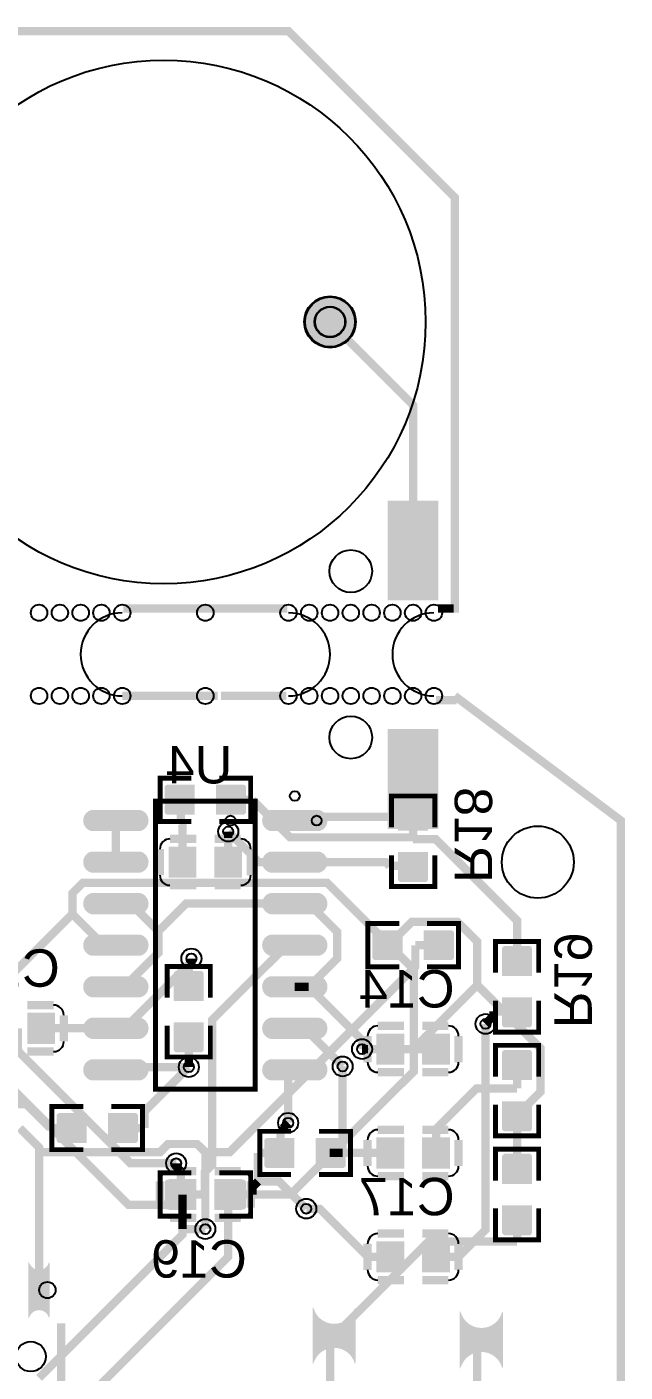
# Model space of a CAD drawing. Header units: millimetres. Extents: x 12.6 to 58.5, y -43.3 to 38.2.
# Drawn here: x 40.27 to 58.55, y -2.89 to 38.23 of the extents above; entities that cross this region are included whole.
import ezdxf

# ---------------------------------------------------------------- set-up
doc = ezdxf.new("R2010")
doc.units = ezdxf.units.MM
for name, color, linetype, true_color in [('BoardOutLine', 7, 'Continuous', 0xff00ff), ('BottomLayer', 7, 'Continuous', 0x0000ff), ('BottomPasteMaskLayer', 7, 'Continuous', 0x800000), ('BottomSilkLayer', 7, 'Continuous', 0x66cc33), ('BottomSolderMaskLayer', 7, 'Continuous', 0xaa00ff), ('Document', 7, 'Continuous', 0xffffff), ('Hole', 7, 'Continuous', 0x222222), ('Multi-Layer', 7, 'Continuous', 0xc0c0c0), ('TopLayer', 7, 'Continuous', 0xff0000), ('TopPasteMaskLayer', 7, 'Continuous', 0x808080), ('TopSilkLayer', 7, 'Continuous', 0xffcc00), ('TopSolderMaskLayer', 7, 'Continuous', 0x800080)]:
    doc.layers.add(name, color=color, linetype=linetype, true_color=true_color)
doc.styles.get("Standard").update_dxf_attribs({"font": 'arial.ttf'})

msp = doc.modelspace()

# ---------------------------------------------------------------- hatches: boundary and pattern name
at = {"layer": 'BottomLayer'}
for points in [[(51.638, 13.685), (52.502, 13.685), (52.502, 14.492), (51.638, 14.492)], [(42.3, 13.673, -0.785398), (42.3, 14.268), (43.673, 14.268, -0.785398), (43.673, 13.673)], [(47.768, 13.673, -0.785398), (47.768, 14.268), (49.14, 14.268, -0.785398), (49.14, 13.673)], [(42.3, 12.403, -0.785398), (42.3, 12.998), (43.673, 12.998, -0.785398), (43.673, 12.403)], [(47.768, 12.403, -0.785398), (47.768, 12.998), (49.14, 12.998, -0.785398), (49.14, 12.403)], [(51.638, 12.985), (52.502, 12.985), (52.502, 12.179), (51.638, 12.179)], [(42.3, 11.133, -0.785398), (42.3, 11.728), (43.673, 11.728, -0.785398), (43.673, 11.133)], [(47.768, 11.133, -0.785398), (47.768, 11.728), (49.14, 11.728, -0.785398), (49.14, 11.133)], [(42.3, 9.863, -0.785398), (42.3, 10.458), (43.673, 10.458, -0.785398), (43.673, 9.863)], [(47.768, 9.863, -0.785398), (47.768, 10.458), (49.14, 10.458, -0.785398), (49.14, 9.863)], [(54.813, 9.24), (55.677, 9.24), (55.677, 10.047), (54.813, 10.047)], [(42.3, 8.593, -0.785398), (42.3, 9.188), (43.673, 9.188, -0.785398), (43.673, 8.593)], [(47.768, 8.593, -0.785398), (47.768, 9.188), (49.14, 9.188, -0.785398), (49.14, 8.593)], [(54.813, 8.54), (55.677, 8.54), (55.677, 7.734), (54.813, 7.734)], [(41.105, 8.07), (40.305, 8.07), (40.305, 7.17), (41.105, 7.17)], [(42.3, 7.323, -0.785398), (42.3, 7.918), (43.673, 7.918, -0.785398), (43.673, 7.323)], [(47.768, 7.323, -0.785398), (47.768, 7.918), (49.14, 7.918, -0.785398), (49.14, 7.323)], [(51.77, 7.435), (50.97, 7.435), (50.97, 6.535), (51.77, 6.535)], [(53.17, 7.435), (52.37, 7.435), (52.37, 6.535), (53.17, 6.535)], [(42.3, 6.053, -0.785398), (42.3, 6.648), (43.673, 6.648, -0.785398), (43.673, 6.053)], [(47.768, 6.053, -0.785398), (47.768, 6.648), (49.14, 6.648, -0.785398), (49.14, 6.053)], [(45.42, 2.99), (44.62, 2.99), (44.62, 2.09), (45.42, 2.09)], [(46.82, 2.99), (46.02, 2.99), (46.02, 2.09), (46.82, 2.09)], [(51.77, 1.085), (50.97, 1.085), (50.97, 0.185), (51.77, 0.185)], [(53.17, 1.085), (52.37, 1.085), (52.37, 0.185), (53.17, 0.185)]]:
    msp.add_hatch(color=256, dxfattribs=at).paths.add_polyline_path(points)
at = {"layer": 'BottomPasteMaskLayer'}
for points in [[(52.52, 14.53), (52.52, 13.73), (52.47, 13.68), (52.242, 13.68), (52.242, 14.05), (51.912, 14.05), (51.912, 13.68), (51.67, 13.68), (51.62, 13.73), (51.62, 14.53), (51.67, 14.58), (52.47, 14.58)], [(42.3, 13.673, -0.785398), (42.3, 14.268), (43.673, 14.268, -0.785398), (43.673, 13.673)], [(47.768, 13.673, -0.785398), (47.768, 14.268), (49.14, 14.268, -0.785398), (49.14, 13.673)], [(42.3, 12.403, -0.785398), (42.3, 12.998), (43.673, 12.998, -0.785398), (43.673, 12.403)], [(47.768, 12.403, -0.785398), (47.768, 12.998), (49.14, 12.998, -0.785398), (49.14, 12.403)], [(51.62, 12.14), (51.62, 12.94), (51.67, 12.99), (51.898, 12.99), (51.898, 12.62), (52.228, 12.62), (52.228, 12.99), (52.47, 12.99), (52.52, 12.94), (52.52, 12.14), (52.47, 12.09), (51.67, 12.09)], [(42.3, 11.133, -0.785398), (42.3, 11.728), (43.673, 11.728, -0.785398), (43.673, 11.133)], [(47.768, 11.133, -0.785398), (47.768, 11.728), (49.14, 11.728, -0.785398), (49.14, 11.133)], [(42.3, 9.863, -0.785398), (42.3, 10.458), (43.673, 10.458, -0.785398), (43.673, 9.863)], [(47.768, 9.863, -0.785398), (47.768, 10.458), (49.14, 10.458, -0.785398), (49.14, 9.863)], [(55.695, 10.085), (55.695, 9.285), (55.645, 9.235), (55.417, 9.235), (55.417, 9.605), (55.087, 9.605), (55.087, 9.235), (54.845, 9.235), (54.795, 9.285), (54.795, 10.085), (54.845, 10.135), (55.645, 10.135)], [(42.3, 8.593, -0.785398), (42.3, 9.188), (43.673, 9.188, -0.785398), (43.673, 8.593)], [(47.768, 8.593, -0.785398), (47.768, 9.188), (49.14, 9.188, -0.785398), (49.14, 8.593)], [(54.795, 7.695), (54.795, 8.495), (54.845, 8.545), (55.073, 8.545), (55.073, 8.175), (55.403, 8.175), (55.403, 8.545), (55.645, 8.545), (55.695, 8.495), (55.695, 7.695), (55.645, 7.645), (54.845, 7.645)], [(41.105, 8.07), (40.305, 8.07), (40.305, 7.17), (41.105, 7.17)], [(42.3, 7.323, -0.785398), (42.3, 7.918), (43.673, 7.918, -0.785398), (43.673, 7.323)], [(47.768, 7.323, -0.785398), (47.768, 7.918), (49.14, 7.918, -0.785398), (49.14, 7.323)], [(51.77, 7.435), (50.97, 7.435), (50.97, 6.535), (51.77, 6.535)], [(53.17, 7.435), (52.37, 7.435), (52.37, 6.535), (53.17, 6.535)], [(42.3, 6.053, -0.785398), (42.3, 6.648), (43.673, 6.648, -0.785398), (43.673, 6.053)], [(47.768, 6.053, -0.785398), (47.768, 6.648), (49.14, 6.648, -0.785398), (49.14, 6.053)], [(45.42, 2.99), (44.62, 2.99), (44.62, 2.09), (45.42, 2.09)], [(46.82, 2.99), (46.02, 2.99), (46.02, 2.09), (46.82, 2.09)], [(51.77, 1.085), (50.97, 1.085), (50.97, 0.185), (51.77, 0.185)], [(53.17, 1.085), (52.37, 1.085), (52.37, 0.185), (53.17, 0.185)]]:
    msp.add_hatch(color=256, dxfattribs=at).paths.add_polyline_path(points)
at = {"layer": 'BottomSolderMaskLayer'}
for points in [[(48.743, 29.21, 1), (50.318, 29.21, 1)], [(51.611, 13.661), (52.529, 13.661), (52.529, 14.515), (51.611, 14.515)], [(42.241, 13.647, -0.785398), (42.241, 14.293), (43.731, 14.293, -0.785398), (43.731, 13.647)], [(47.709, 13.647, -0.785398), (47.709, 14.293), (49.199, 14.293, -0.785398), (49.199, 13.647)], [(42.241, 12.377, -0.785398), (42.241, 13.023), (43.731, 13.023, -0.785398), (43.731, 12.377)], [(47.709, 12.377, -0.785398), (47.709, 13.023), (49.199, 13.023, -0.785398), (49.199, 12.377)], [(51.611, 13.009), (52.529, 13.009), (52.529, 12.155), (51.611, 12.155)], [(42.241, 11.107, -0.785398), (42.241, 11.753), (43.731, 11.753, -0.785398), (43.731, 11.107)], [(47.709, 11.107, -0.785398), (47.709, 11.753), (49.199, 11.753, -0.785398), (49.199, 11.107)], [(42.241, 9.837, -0.785398), (42.241, 10.483), (43.731, 10.483, -0.785398), (43.731, 9.837)], [(47.709, 9.837, -0.785398), (47.709, 10.483), (49.199, 10.483, -0.785398), (49.199, 9.837)], [(54.786, 9.216), (55.704, 9.216), (55.704, 10.07), (54.786, 10.07)], [(42.241, 8.567, -0.785398), (42.241, 9.213), (43.731, 9.213, -0.785398), (43.731, 8.567)], [(47.709, 8.567, -0.785398), (47.709, 9.213), (49.199, 9.213, -0.785398), (49.199, 8.567)], [(54.786, 8.564), (55.704, 8.564), (55.704, 7.71), (54.786, 7.71)], [(41.13, 8.095), (40.28, 8.095), (40.28, 7.145), (41.13, 7.145)], [(42.241, 7.297, -0.785398), (42.241, 7.943), (43.731, 7.943, -0.785398), (43.731, 7.297)], [(47.709, 7.297, -0.785398), (47.709, 7.943), (49.199, 7.943, -0.785398), (49.199, 7.297)], [(51.796, 7.46), (50.945, 7.46), (50.945, 6.51), (51.796, 6.51)], [(53.196, 7.46), (52.345, 7.46), (52.345, 6.51), (53.196, 6.51)], [(42.241, 6.027, -0.785398), (42.241, 6.673), (43.731, 6.673, -0.785398), (43.731, 6.027)], [(47.709, 6.027, -0.785398), (47.709, 6.673), (49.199, 6.673, -0.785398), (49.199, 6.027)], [(45.445, 3.015), (44.595, 3.015), (44.595, 2.065), (45.445, 2.065)], [(46.845, 3.015), (45.995, 3.015), (45.995, 2.065), (46.845, 2.065)], [(51.796, 1.11), (50.945, 1.11), (50.945, 0.16), (51.796, 0.16)], [(53.196, 1.11), (52.345, 1.11), (52.345, 0.16), (53.196, 0.16)]]:
    msp.add_hatch(color=256, dxfattribs=at).paths.add_polyline_path(points)
at = {"layer": 'Multi-Layer'}
msp.add_hatch(color=256, dxfattribs=at).paths.add_polyline_path([(48.768, 29.21, 1), (50.292, 29.21, 1)])
at = {"layer": 'TopLayer'}
for points in [[(51.32, 23.725), (52.82, 23.725), (52.82, 20.725), (51.32, 20.725)], [(51.32, 16.74), (52.82, 16.74), (52.82, 13.74), (51.32, 13.74)], [(45.37, 15.037), (45.37, 14.173), (44.564, 14.173), (44.564, 15.037)], [(46.07, 15.037), (46.07, 14.173), (46.877, 14.173), (46.877, 15.037)], [(44.62, 13.15), (45.42, 13.15), (45.42, 12.25), (44.62, 12.25)], [(46.02, 13.15), (46.82, 13.15), (46.82, 12.25), (46.02, 12.25)], [(51.72, 10.592), (51.72, 9.728), (50.914, 9.728), (50.914, 10.592)], [(52.42, 10.592), (52.42, 9.728), (53.227, 9.728), (53.227, 10.592)], [(45.644, 8.478), (44.78, 8.478), (44.78, 9.285), (45.644, 9.285)], [(45.644, 7.778), (44.78, 7.778), (44.78, 6.972), (45.644, 6.972)], [(55.677, 6.065), (54.813, 6.065), (54.813, 6.872), (55.677, 6.872)], [(55.677, 5.365), (54.813, 5.365), (54.813, 4.559), (55.677, 4.559)], [(42.068, 4.14), (42.068, 5.004), (41.262, 5.004), (41.262, 4.14)], [(42.768, 4.14), (42.768, 5.004), (43.575, 5.004), (43.575, 4.14)], [(48.418, 4.242), (48.418, 3.378), (47.612, 3.378), (47.612, 4.242)], [(49.118, 4.242), (49.118, 3.378), (49.925, 3.378), (49.925, 4.242)], [(50.97, 4.26), (51.77, 4.26), (51.77, 3.36), (50.97, 3.36)], [(52.37, 4.26), (53.17, 4.26), (53.17, 3.36), (52.37, 3.36)], [(55.677, 2.89), (54.813, 2.89), (54.813, 3.696), (55.677, 3.696)], [(45.37, 2.108), (45.37, 2.972), (44.564, 2.972), (44.564, 2.108)], [(46.07, 2.108), (46.07, 2.972), (46.877, 2.972), (46.877, 2.108)], [(55.677, 2.19), (54.813, 2.19), (54.813, 1.384), (55.677, 1.384)], [(40.94, 0.47, -0.785398), (40.34, 0.47), (40.34, -1.23, -0.785398), (40.94, -1.23)], [(50.292, -0.913, -0.785398), (49.022, -0.913), (49.022, -2.643, -0.785398), (50.292, -2.643)], [(54.792, -1.04, -0.785398), (53.522, -1.04), (53.522, -2.77, -0.785398), (54.792, -2.77)]]:
    msp.add_hatch(color=256, dxfattribs=at).paths.add_polyline_path(points)
at = {"layer": 'TopPasteMaskLayer'}
for points in [[(51.32, 23.725), (52.82, 23.725), (52.82, 20.725), (51.32, 20.725)], [(51.32, 16.74), (52.82, 16.74), (52.82, 13.74), (51.32, 13.74)], [(44.525, 14.155), (45.325, 14.155), (45.375, 14.205), (45.375, 14.433), (45.005, 14.433), (45.005, 14.763), (45.375, 14.763), (45.375, 15.005), (45.325, 15.055), (44.525, 15.055), (44.475, 15.005), (44.475, 14.205)], [(46.915, 15.055), (46.115, 15.055), (46.065, 15.005), (46.065, 14.777), (46.435, 14.777), (46.435, 14.447), (46.065, 14.447), (46.065, 14.205), (46.115, 14.155), (46.915, 14.155), (46.965, 14.205), (46.965, 15.005)], [(44.62, 13.15), (45.42, 13.15), (45.42, 12.25), (44.62, 12.25)], [(46.02, 13.15), (46.82, 13.15), (46.82, 12.25), (46.02, 12.25)], [(50.875, 9.71), (51.675, 9.71), (51.725, 9.76), (51.725, 9.988), (51.355, 9.988), (51.355, 10.318), (51.725, 10.318), (51.725, 10.56), (51.675, 10.61), (50.875, 10.61), (50.825, 10.56), (50.825, 9.76)], [(53.265, 10.61), (52.465, 10.61), (52.415, 10.56), (52.415, 10.332), (52.785, 10.332), (52.785, 10.002), (52.415, 10.002), (52.415, 9.76), (52.465, 9.71), (53.265, 9.71), (53.315, 9.76), (53.315, 10.56)], [(44.762, 9.323), (44.762, 8.523), (44.812, 8.473), (45.04, 8.473), (45.04, 8.843), (45.37, 8.843), (45.37, 8.473), (45.612, 8.473), (45.662, 8.523), (45.662, 9.323), (45.612, 9.373), (44.812, 9.373)], [(45.662, 6.933), (45.662, 7.733), (45.612, 7.783), (45.384, 7.783), (45.384, 7.413), (45.054, 7.413), (45.054, 7.783), (44.812, 7.783), (44.762, 7.733), (44.762, 6.933), (44.812, 6.883), (45.612, 6.883)], [(54.795, 6.91), (54.795, 6.11), (54.845, 6.06), (55.073, 6.06), (55.073, 6.43), (55.403, 6.43), (55.403, 6.06), (55.645, 6.06), (55.695, 6.11), (55.695, 6.91), (55.645, 6.96), (54.845, 6.96)], [(55.695, 4.52), (55.695, 5.32), (55.645, 5.37), (55.417, 5.37), (55.417, 5), (55.087, 5), (55.087, 5.37), (54.845, 5.37), (54.795, 5.32), (54.795, 4.52), (54.845, 4.47), (55.645, 4.47)], [(41.223, 4.122), (42.023, 4.122), (42.073, 4.172), (42.073, 4.4), (41.703, 4.4), (41.703, 4.73), (42.073, 4.73), (42.073, 4.972), (42.023, 5.022), (41.223, 5.022), (41.173, 4.972), (41.173, 4.172)], [(43.613, 5.022), (42.813, 5.022), (42.763, 4.972), (42.763, 4.744), (43.133, 4.744), (43.133, 4.414), (42.763, 4.414), (42.763, 4.172), (42.813, 4.122), (43.613, 4.122), (43.663, 4.172), (43.663, 4.972)], [(47.573, 3.36), (48.373, 3.36), (48.423, 3.41), (48.423, 3.638), (48.053, 3.638), (48.053, 3.968), (48.423, 3.968), (48.423, 4.21), (48.373, 4.26), (47.573, 4.26), (47.523, 4.21), (47.523, 3.41)], [(49.963, 4.26), (49.163, 4.26), (49.113, 4.21), (49.113, 3.982), (49.483, 3.982), (49.483, 3.652), (49.113, 3.652), (49.113, 3.41), (49.163, 3.36), (49.963, 3.36), (50.013, 3.41), (50.013, 4.21)], [(50.97, 4.26), (51.77, 4.26), (51.77, 3.36), (50.97, 3.36)], [(52.37, 4.26), (53.17, 4.26), (53.17, 3.36), (52.37, 3.36)], [(54.795, 3.735), (54.795, 2.935), (54.845, 2.885), (55.073, 2.885), (55.073, 3.255), (55.403, 3.255), (55.403, 2.885), (55.645, 2.885), (55.695, 2.935), (55.695, 3.735), (55.645, 3.785), (54.845, 3.785)], [(44.525, 2.09), (45.325, 2.09), (45.375, 2.14), (45.375, 2.368), (45.005, 2.368), (45.005, 2.698), (45.375, 2.698), (45.375, 2.94), (45.325, 2.99), (44.525, 2.99), (44.475, 2.94), (44.475, 2.14)], [(46.915, 2.99), (46.115, 2.99), (46.065, 2.94), (46.065, 2.712), (46.435, 2.712), (46.435, 2.382), (46.065, 2.382), (46.065, 2.14), (46.115, 2.09), (46.915, 2.09), (46.965, 2.14), (46.965, 2.94)], [(55.695, 1.345), (55.695, 2.145), (55.645, 2.195), (55.417, 2.195), (55.417, 1.825), (55.087, 1.825), (55.087, 2.195), (54.845, 2.195), (54.795, 2.145), (54.795, 1.345), (54.845, 1.295), (55.645, 1.295)], [(40.94, 0.47, -0.785398), (40.34, 0.47), (40.34, -1.23, -0.785398), (40.94, -1.23)], [(50.292, -0.913, -0.785398), (49.022, -0.913), (49.022, -2.643, -0.785398), (50.292, -2.643)], [(54.792, -1.04, -0.785398), (53.522, -1.04), (53.522, -2.77, -0.785398), (54.792, -2.77)]]:
    msp.add_hatch(color=256, dxfattribs=at).paths.add_polyline_path(points)
at = {"layer": 'TopSolderMaskLayer'}
for points in [[(48.743, 29.21, 1), (50.318, 29.21, 1)], [(51.295, 23.75), (52.845, 23.75), (52.845, 20.7), (51.295, 20.7)], [(51.295, 16.765), (52.845, 16.765), (52.845, 13.715), (51.295, 13.715)], [(45.395, 15.062), (45.395, 14.148), (44.538, 14.148), (44.538, 15.062)], [(46.045, 15.062), (46.045, 14.148), (46.902, 14.148), (46.902, 15.062)], [(44.595, 13.175), (45.445, 13.175), (45.445, 12.225), (44.595, 12.225)], [(45.995, 13.175), (46.845, 13.175), (46.845, 12.225), (45.995, 12.225)], [(51.745, 10.617), (51.745, 9.703), (50.888, 9.703), (50.888, 10.617)], [(52.395, 10.617), (52.395, 9.703), (53.252, 9.703), (53.252, 10.617)], [(45.671, 8.454), (44.753, 8.454), (44.753, 9.308), (45.671, 9.308)], [(45.671, 7.802), (44.753, 7.802), (44.753, 6.948), (45.671, 6.948)], [(55.704, 6.041), (54.786, 6.041), (54.786, 6.895), (55.704, 6.895)], [(55.704, 5.389), (54.786, 5.389), (54.786, 4.535), (55.704, 4.535)], [(42.093, 4.115), (42.093, 5.029), (41.236, 5.029), (41.236, 4.115)], [(42.743, 4.115), (42.743, 5.029), (43.6, 5.029), (43.6, 4.115)], [(48.443, 4.267), (48.443, 3.353), (47.586, 3.353), (47.586, 4.267)], [(49.093, 4.267), (49.093, 3.353), (49.95, 3.353), (49.95, 4.267)], [(50.945, 4.285), (51.796, 4.285), (51.796, 3.335), (50.945, 3.335)], [(52.345, 4.285), (53.196, 4.285), (53.196, 3.335), (52.345, 3.335)], [(55.704, 2.866), (54.786, 2.866), (54.786, 3.72), (55.704, 3.72)], [(45.395, 2.083), (45.395, 2.997), (44.538, 2.997), (44.538, 2.083)], [(46.045, 2.083), (46.045, 2.997), (46.902, 2.997), (46.902, 2.083)], [(55.704, 2.214), (54.786, 2.214), (54.786, 1.36), (55.704, 1.36)], [(40.965, 0.489, -0.785398), (40.315, 0.489), (40.315, -1.249, -0.785398), (40.965, -1.249)], [(50.318, -0.898, -0.785398), (48.997, -0.898), (48.997, -2.658, -0.785398), (50.318, -2.658)], [(54.818, -1.025, -0.785398), (53.497, -1.025), (53.497, -2.785, -0.785398), (54.818, -2.785)]]:
    msp.add_hatch(color=256, dxfattribs=at).paths.add_polyline_path(points)

# ---------------------------------------------------------------- linework, layer by layer
at = {"layer": 'BoardOutLine', "const_width": 0.254}
for points in [[(53.34, 20.32), (53.34, 33.02), (53.34, 33.02), (48.26, 38.1), (22.86, 38.1), (22.86, 38.1), (17.78, 33.02), (17.78, 20.32)], [(43.212, 20.447), (46.228, 20.447)], [(46.228, 20.447), (48.228, 20.447)], [(52.832, 20.447), (53.308, 20.447)], [(53.34, 17.78), (58.42, 13.97), (58.42, 13.97), (58.42, -30.48), (40.64, -43.18), (30.48, -43.18), (12.7, -30.48)], [(43.18, 17.78), (46.101, 17.78)], [(46.196, 17.78), (48.197, 17.78)], [(52.769, 17.653), (53.404, 17.653)]]:
    msp.add_lwpolyline(points, dxfattribs=at)
at = {"layer": 'BoardOutLine'}
for centre, start, end in [((43.18, 19.05), 90, 270), ((48.26, 19.05), 270, 90), ((52.705, 19.05), 90, 270)]:
    msp.add_arc(centre, 1.27, start, end, dxfattribs=at)
at = {"layer": 'BottomLayer', "const_width": 0.254}
for points in [[(42.986, 12.7), (42.986, 13.97)], [(48.454, 13.97), (48.572, 14.088), (52.07, 14.088)], [(52.07, 14.088), (52.07, 13.402)], [(48.454, 12.7), (47.352, 12.7), (46.42, 13.632)], [(55.245, 9.643), (55.245, 10.913), (52.757, 13.402), (52.07, 13.402)], [(48.454, 12.7), (51.236, 12.7), (51.355, 12.582)], [(52.07, 12.582), (51.355, 12.582)], [(41.656, 11.116), (41.656, 11.749), (41.973, 12.065), (49.441, 12.065), (52.087, 9.419), (52.087, 6.985)], [(44.288, 10.585), (43.443, 11.43), (42.986, 11.43)], [(44.288, 10.585), (45.133, 11.43), (48.454, 11.43)], [(48.454, 11.43), (48.886, 11.43), (49.748, 10.568), (49.748, 9.756), (48.882, 8.89)], [(41.656, 11.116), (39.77, 9.23), (33.121, 9.23), (32.889, 9.462)], [(42.986, 10.16), (42.612, 10.16), (41.656, 11.116)], [(42.986, 8.89), (43.247, 8.89), (44.288, 9.931), (44.288, 10.585)], [(45.703, 2.54), (45.703, 3.223), (45.928, 3.448), (45.928, 7.875), (48.213, 10.16), (48.454, 10.16)], [(42.986, 7.62), (43.261, 7.62), (45.293, 9.652), (45.293, 9.753)], [(45.02, 2.225), (43.374, 2.225), (37.049, 8.55), (33.342, 8.55), (33.34, 8.549)], [(48.454, 8.89), (48.882, 8.89)], [(48.882, 8.89), (50.508, 7.264), (50.508, 6.985)], [(54.53, 8.137), (54.53, 8.002), (54.283, 7.755)], [(55.245, 8.137), (54.53, 8.137)], [(54.283, 7.755), (54.283, 1.465), (53.453, 0.635)], [(39.988, 7.62), (39.988, 6.937), (43.431, 3.494), (44.829, 3.494)], [(40.705, 7.62), (42.986, 7.62)], [(49.916, 6.455), (48.751, 7.62), (48.454, 7.62)], [(46.42, 2.54), (48.325, 2.54), (52.087, 6.302), (52.087, 6.985)], [(50.687, 6.985), (50.508, 6.985)], [(51.37, 6.985), (50.687, 6.985)], [(52.77, 6.985), (52.087, 6.985)], [(42.986, 6.35), (43.07, 6.434), (45.215, 6.434)], [(48.454, 6.35), (48.252, 6.148), (48.252, 4.732)], [(40.64, -4.462), (41.323, -4.462), (46.42, 0.635), (46.42, 2.54)], [(45.02, 2.54), (45.02, 2.225)], [(45.02, 2.54), (45.703, 2.54)], [(45.02, 2.225), (45.02, 1.91)], [(50.687, 0.635), (49.215, 2.107), (48.803, 2.107)], [(45.02, 1.484), (45.02, 1.91)], [(45.02, 1.484), (45.02, 1.318), (40.64, -3.062)], [(45.02, 1.484), (45.72, 1.484)], [(51.37, 0.635), (50.687, 0.635)], [(52.77, 0.635), (53.453, 0.635)]]:
    msp.add_lwpolyline(points, dxfattribs=at)
at = {"layer": 'BottomSilkLayer', "const_width": 0.152}
msp.add_lwpolyline([(47.242, 14.561), (44.199, 14.561), (44.199, 5.759), (47.242, 5.759), (47.242, 14.561)], close=True, dxfattribs=at)
at = {"layer": 'BottomSilkLayer'}
for points, const_width in [([(51.409, 13.761), (51.409, 14.72), (52.731, 14.72), (52.731, 13.761)], 0.152), ([(51.409, 12.909), (51.409, 11.95), (52.731, 11.95), (52.731, 12.909)], 0.152), ([(54.585, 9.316), (54.585, 10.275), (55.906, 10.275), (55.906, 9.316)], 0.152), ([(40.285, 8.33), (41.085, 8.33)], 0.254), ([(54.585, 8.464), (54.585, 7.505), (55.906, 7.505), (55.906, 8.464)], 0.152), ([(41.395, 7.22), (41.395, 8.02)], 0.254), ([(51.79, 7.695), (50.99, 7.695)], 0.254), ([(52.35, 7.695), (53.15, 7.695)], 0.254), ([(50.68, 7.385), (50.68, 6.585)], 0.254), ([(53.46, 6.585), (53.46, 7.385)], 0.254), ([(40.285, 6.91), (41.085, 6.91)], 0.254), ([(51.79, 6.275), (50.99, 6.275)], 0.254), ([(52.35, 6.275), (53.15, 6.275)], 0.254), ([(45.44, 3.25), (44.64, 3.25)], 0.254), ([(46, 3.25), (46.8, 3.25)], 0.254), ([(44.33, 2.94), (44.33, 2.14)], 0.254), ([(47.11, 2.14), (47.11, 2.94)], 0.254), ([(45.44, 1.83), (44.64, 1.83)], 0.254), ([(46, 1.83), (46.8, 1.83)], 0.254), ([(51.79, 1.345), (50.99, 1.345)], 0.254), ([(52.35, 1.345), (53.15, 1.345)], 0.254), ([(50.68, 1.035), (50.68, 0.235)], 0.254), ([(53.46, 0.235), (53.46, 1.035)], 0.254), ([(51.79, -0.075), (50.99, -0.075)], 0.254), ([(52.35, -0.075), (53.15, -0.075)], 0.254)]:
    msp.add_lwpolyline(points, dxfattribs=dict(at, const_width=const_width))
for centre, radius in [((44.45, 29.21), 8.001), ((48.454, 14.72), 0.15), ((46.489, 13.97), 0.15)]:
    msp.add_circle(centre, radius, dxfattribs=at)
for centre, start, end in [((41.085, 8.02), 359.9906, 90), ((50.99, 7.385), 90, 180.0047), ((53.15, 7.385), 359.9906, 90), ((41.085, 7.22), 270, 0), ((50.99, 6.585), 180, 270), ((53.15, 6.585), 270, 0), ((44.64, 2.94), 90, 180.0047), ((46.8, 2.94), 359.9906, 90), ((44.64, 2.14), 180, 270), ((46.8, 2.14), 270, 0), ((50.99, 1.035), 90, 180.0047), ((53.15, 1.035), 359.9906, 90), ((50.99, 0.235), 180, 270), ((53.15, 0.235), 270, 0)]:
    msp.add_arc(centre, 0.31, start, end, dxfattribs=at)
at = {"layer": 'BottomSolderMaskLayer'}
for radius in [0.787, 0.472]:
    msp.add_circle((49.53, 29.21), radius, dxfattribs=at)
at = {"layer": 'Document'}
for centre, radius in [((49.12, 13.97), 0.15), ((40.894, -0.381), 0.25)]:
    msp.add_circle(centre, radius, dxfattribs=at)
at = {"layer": 'Hole'}
for centre in [(46.42, 13.632), (45.293, 9.753), (54.283, 7.755), (50.508, 6.985), (45.215, 6.434), (49.916, 6.455), (48.252, 4.732), (44.829, 3.494), (48.803, 2.107), (45.72, 1.484)]:
    msp.add_circle(centre, 0.153, dxfattribs=at)
at = {"layer": 'Multi-Layer'}
for centre, radius in [((49.53, 29.21), 0.762), ((49.53, 29.21), 0.457), ((50.165, 21.59), 0.65), ((40.64, 20.32), 0.25), ((41.275, 20.32), 0.25), ((41.91, 20.32), 0.25), ((42.545, 20.32), 0.25), ((43.18, 20.32), 0.25), ((45.72, 20.32), 0.25), ((48.26, 20.32), 0.25), ((48.895, 20.32), 0.25), ((49.53, 20.32), 0.25), ((50.165, 20.32), 0.25), ((50.8, 20.32), 0.25), ((51.435, 20.32), 0.25), ((52.07, 20.32), 0.25), ((52.705, 20.32), 0.25), ((40.64, 17.78), 0.25), ((41.275, 17.78), 0.25), ((41.91, 17.78), 0.25), ((42.545, 17.78), 0.25), ((43.18, 17.78), 0.25), ((45.72, 17.78), 0.25), ((48.26, 17.78), 0.25), ((48.895, 17.78), 0.25), ((49.53, 17.78), 0.25), ((50.165, 17.78), 0.25), ((50.8, 17.78), 0.25), ((51.435, 17.78), 0.25), ((52.07, 17.78), 0.25), ((52.705, 17.78), 0.25), ((50.165, 16.51), 0.65), ((46.42, 13.632), 0.305), ((55.88, 12.7), 1.1), ((45.293, 9.753), 0.305), ((54.283, 7.755), 0.305), ((50.508, 6.985), 0.305), ((45.215, 6.434), 0.305), ((49.916, 6.455), 0.305), ((48.252, 4.732), 0.305), ((44.829, 3.494), 0.305), ((48.803, 2.107), 0.305), ((45.72, 1.484), 0.305)]:
    msp.add_circle(centre, radius, dxfattribs=at)
at = {"layer": 'TopLayer', "const_width": 0.254}
for points in [[(49.53, 29.21), (52.07, 26.67), (52.07, 22.225)], [(52.07, 15.24), (52.07, 13.457)], [(44.967, 14.605), (44.967, 13.89)], [(46.473, 14.605), (47.16, 14.605)], [(52.07, 13.457), (48.308, 13.457), (47.16, 14.605)], [(45.02, 12.7), (45.02, 13.836), (44.967, 13.89)], [(46.42, 13.433), (46.42, 13.632)], [(46.42, 12.7), (46.42, 13.433)], [(51.317, 10.16), (52.034, 10.877), (53.424, 10.877), (54.028, 10.273), (54.028, 8.943)], [(52.137, 10.16), (52.137, 9.509), (46.461, 3.833), (45.72, 3.833)], [(52.823, 10.16), (52.137, 10.16)], [(45.212, 9.568), (45.293, 9.648), (45.293, 9.753)], [(45.212, 8.881), (45.212, 9.568)], [(54.028, 8.943), (52.07, 6.985), (50.508, 6.985)], [(54.028, 8.943), (55.962, 7.009), (55.962, 5.678), (55.245, 4.962)], [(54.283, 5.782), (54.283, 7.755)], [(45.212, 7.375), (45.212, 6.688)], [(45.212, 6.434), (45.212, 6.688)], [(49.916, 3.81), (49.916, 6.455)], [(55.245, 6.468), (55.245, 5.782)], [(43.858, 4.572), (43.858, 5.079), (45.212, 6.434)], [(45.212, 6.434), (45.215, 6.434)], [(52.77, 4.543), (54.009, 5.782), (54.283, 5.782)], [(54.283, 5.782), (55.245, 5.782)], [(36.83, -0.38), (36.83, -0.911), (37.788, -1.869), (38.442, -1.869), (38.704, -1.607), (38.704, 1.342), (38.583, 1.462), (38.583, 5.116), (38.768, 5.301), (40.249, 5.301), (40.978, 4.572)], [(55.245, 3.293), (55.245, 4.962)], [(40.64, 3.833), (40.64, 3.98), (40.048, 4.572)], [(41.665, 4.572), (40.978, 4.572)], [(43.171, 4.572), (43.858, 4.572)], [(48.015, 4.525), (48.045, 4.525), (48.252, 4.732)], [(48.015, 3.81), (48.015, 4.525)], [(52.77, 3.81), (52.77, 4.543)], [(45.72, 3.833), (45.469, 4.084), (44.585, 4.084), (44.334, 3.833), (40.64, 3.833)], [(40.64, 3.833), (40.64, -0.38)], [(45.72, 3.833), (45.72, 1.484)], [(47.328, 2.937), (47.328, 3.81)], [(48.015, 3.81), (47.328, 3.81)], [(49.916, 3.81), (49.521, 3.81)], [(51.37, 3.81), (49.916, 3.81)], [(44.829, 3.494), (44.829, 3.393), (44.967, 3.255)], [(44.967, 2.54), (44.967, 3.255)], [(47.16, 2.54), (47.16, 2.769), (47.328, 2.937)], [(47.328, 2.937), (47.973, 2.937), (48.803, 2.107)], [(46.473, 2.54), (47.16, 2.54)], [(55.245, 1.787), (55.245, 1.1)], [(49.657, -1.778), (52.535, 1.1), (55.245, 1.1)], [(49.53, -8.763), (49.53, -1.905), (49.657, -1.778)], [(54.157, -1.905), (54.03, -2.032), (54.03, -8.89)]]:
    msp.add_lwpolyline(points, dxfattribs=at)
at = {"layer": 'TopSilkLayer'}
for points, const_width in [([(45.294, 15.266), (44.335, 15.266), (44.335, 13.944), (45.294, 13.944)], 0.152), ([(46.146, 15.266), (47.105, 15.266), (47.105, 13.944), (46.146, 13.944)], 0.152), ([(44.33, 12.3), (44.33, 13.1)], 0.254), ([(45.44, 13.41), (44.64, 13.41)], 0.254), ([(46, 13.41), (46.8, 13.41)], 0.254), ([(47.11, 13.1), (47.11, 12.3)], 0.254), ([(45.44, 11.99), (44.64, 11.99)], 0.254), ([(46, 11.99), (46.8, 11.99)], 0.254), ([(51.644, 10.821), (50.685, 10.821), (50.685, 9.499), (51.644, 9.499)], 0.152), ([(52.496, 10.821), (53.455, 10.821), (53.455, 9.499), (52.496, 9.499)], 0.152), ([(45.873, 8.554), (45.873, 9.513), (44.551, 9.513), (44.551, 8.554)], 0.152), ([(45.873, 7.702), (45.873, 6.743), (44.551, 6.743), (44.551, 7.702)], 0.152), ([(55.906, 6.141), (55.906, 7.1), (54.585, 7.1), (54.585, 6.141)], 0.152), ([(55.906, 5.289), (55.906, 4.33), (54.585, 4.33), (54.585, 5.289)], 0.152), ([(41.992, 3.911), (41.033, 3.911), (41.033, 5.233), (41.992, 5.233)], 0.152), ([(42.844, 3.911), (43.803, 3.911), (43.803, 5.233), (42.844, 5.233)], 0.152), ([(48.342, 4.471), (47.383, 4.471), (47.383, 3.149), (48.342, 3.149)], 0.152), ([(49.194, 4.471), (50.153, 4.471), (50.153, 3.149), (49.194, 3.149)], 0.152), ([(51.79, 4.52), (50.99, 4.52)], 0.254), ([(52.35, 4.52), (53.15, 4.52)], 0.254), ([(50.68, 3.41), (50.68, 4.21)], 0.254), ([(53.46, 4.21), (53.46, 3.41)], 0.254), ([(55.906, 2.966), (55.906, 3.925), (54.585, 3.925), (54.585, 2.966)], 0.152), ([(45.294, 1.879), (44.335, 1.879), (44.335, 3.201), (45.294, 3.201)], 0.152), ([(46.146, 1.879), (47.105, 1.879), (47.105, 3.201), (46.146, 3.201)], 0.152), ([(51.79, 3.1), (50.99, 3.1)], 0.254), ([(52.35, 3.1), (53.15, 3.1)], 0.254), ([(55.906, 2.114), (55.906, 1.155), (54.585, 1.155), (54.585, 2.114)], 0.152), ([(41.312, -4.255), (41.312, -1.397)], 0.254)]:
    msp.add_lwpolyline(points, dxfattribs=dict(at, const_width=const_width))
msp.add_circle((40.386, -2.413), 0.458, dxfattribs=at)
for centre, start, end in [((44.64, 13.1), 90, 180.0094), ((46.8, 13.1), 359.9953, 90), ((44.64, 12.3), 180, 270), ((46.8, 12.3), 270, 0), ((50.99, 4.21), 90, 180.0094), ((53.15, 4.21), 359.9953, 90), ((50.99, 3.41), 180, 270), ((53.15, 3.41), 270, 0)]:
    msp.add_arc(centre, 0.31, start, end, dxfattribs=at)
at = {"layer": 'TopSolderMaskLayer'}
for radius in [0.787, 0.472]:
    msp.add_circle((49.53, 29.21), radius, dxfattribs=at)

# ---------------------------------------------------------------- texts
at = {"layer": 'BottomSilkLayer', "text_generation_flag": 2}
for s, p in [('U4', (46.544, 15.104)), ('C18', (41.275, 8.89)), ('C14', (53.34, 8.255)), ('C17', (53.34, 1.905)), ('C19', (46.99, 0))]:
    msp.add_text(s, height=1.143, dxfattribs=at).set_placement(p)
for s, p in [('R18', (53.34, 12.065)), ('R19', (56.388, 7.62))]:
    msp.add_text(s, height=1.143, rotation=270, dxfattribs=at).set_placement(p)

doc.saveas('drawing.dxf')
